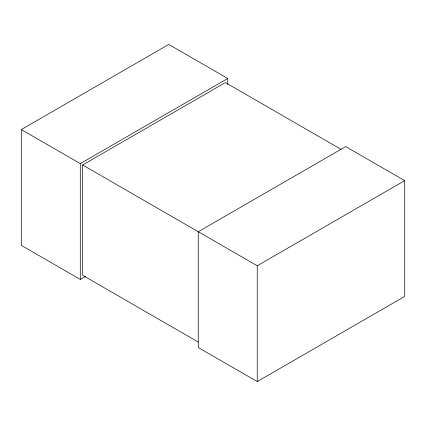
<?xml version="1.0" encoding="UTF-8"?>
<svg xmlns="http://www.w3.org/2000/svg" width="426" height="426" viewBox="0 0 426 426"><rect width="100%" height="100%" fill="white"/><g stroke="black" fill="none" stroke-linecap="round" stroke-linejoin="round"><path stroke-width="0.64" d="M85.466 276.415L80.285 279.408L21.3 245.355L21.3 129.568L168.76 44.432L227.745 78.485L227.745 84.47M21.3 129.568L80.285 163.621L227.745 78.485M198.314 342.099L82.644 275.318L82.644 164.984L225.386 82.569L341.056 149.35M82.644 164.984L257.24 265.781L404.7 180.645L404.7 296.432L257.24 381.568L198.255 347.515L198.255 231.728L345.715 146.592L404.7 180.645M257.24 265.781L257.24 381.568M80.285 163.621L80.285 279.408"/></g></svg>
